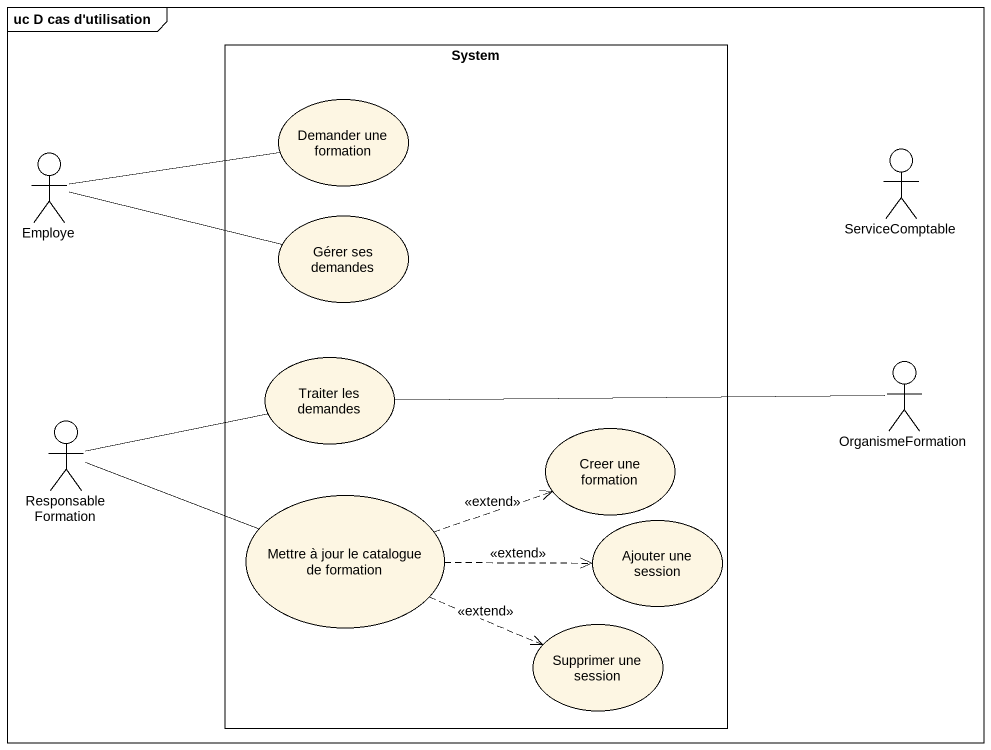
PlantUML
@startuml
mainframe uc D cas d'utilisation
rectangle System {
  usecase "Demander une formation" as Demander_une_formation
  usecase "Gérer ses demandes" as Gérer_ses_demandes
  usecase "Traiter les demandes" as Traiter_les_demandes
  usecase "Creer une formation" as Creer_une_formation
  usecase "Mettre à jour le catalogue de formation" as Mettre_à_jour_le_catalogue
  usecase "Ajouter une session" as Ajouter_une_session
  usecase "Supprimer une session" as Supprimer_une_session
}
actor ServiceComptable
actor Employe
actor OrganismeFormation
actor ResponsableFormation
Employe -right- Demander_une_formation
Employe -right- Gérer_ses_demandes
OrganismeFormation -left- Traiter_les_demandes
ResponsableFormation -right- Traiter_les_demandes
ResponsableFormation -right- Mettre_à_jour_le_catalogue
Mettre_à_jour_le_catalogue .right.> Creer_une_formation : <<extend>>
Mettre_à_jour_le_catalogue .right.> Ajouter_une_session : <<extend>>
Mettre_à_jour_le_catalogue .right.> Supprimer_une_session : <<extend>>
@enduml
